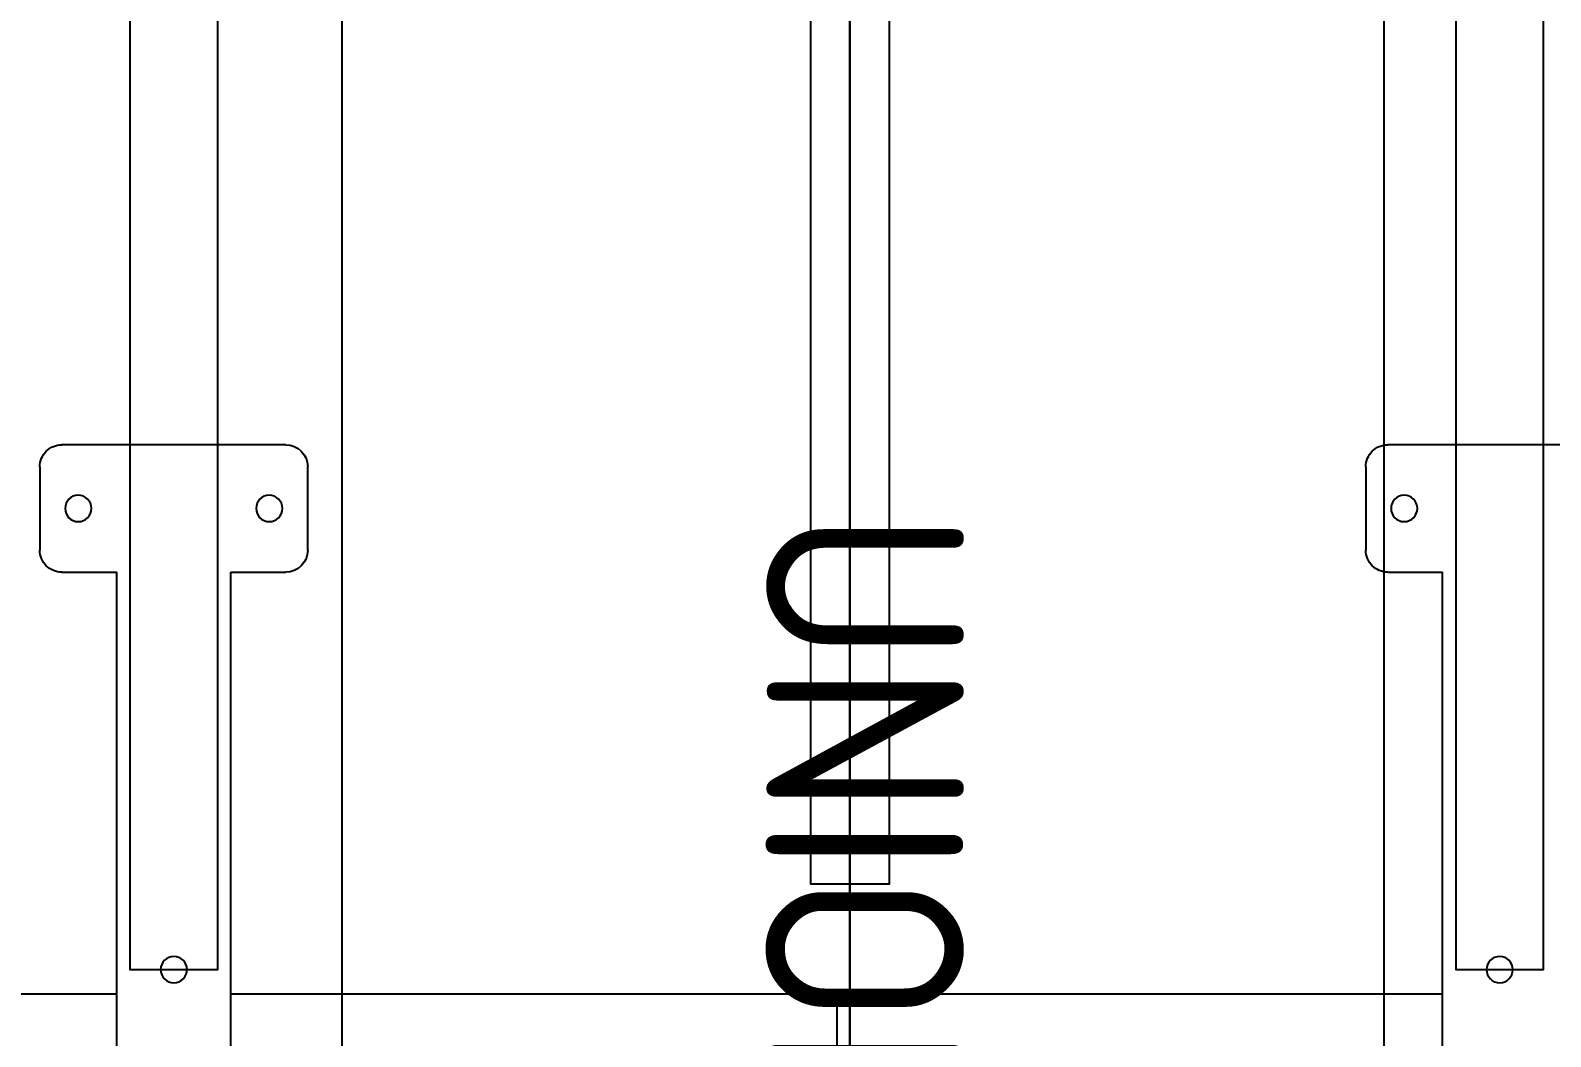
# Model space of a CAD drawing. Header units: millimetres. Extents: x 151130 to 215929, y 2134 to 34533.
# Drawn here: x 170288.4 to 170634.6, y 8936.5 to 9165.6 of the extents above; entities that cross this region are included whole.
import ezdxf

# ---------------------------------------------------------------- set-up
doc = ezdxf.new("R2010")
doc.units = ezdxf.units.MM
for name, color, linetype in [('2D', 7, 'Continuous'), ('MUEBLES', 8, 'Continuous'), ('OH CUBIERTA', 3, 'Continuous'), ('OH!-Furniture', 7, 'Continuous')]:
    doc.layers.add(name, color=color, linetype=linetype)
doc.styles.get("Standard").update_dxf_attribs({"font": 'isocp2.shx'})

# ---------------------------------------------------------------- blocks, each defined once
blk = doc.blocks.new('CUR25.15070')
at = {"layer": 'OH CUBIERTA'}
blk.add_lwpolyline([(0, 0), (0, 700), (1500, 700), (1500, 0)], close=True, dxfattribs=at)
blk = doc.blocks.new('SP.LI.5LCD.140R')
at = {"layer": '2D'}
for p, q in [((-150, 176.5), (-150, 125.5)), ((121, 138), (-121, 138)), ((-121, 125.5), (-121, 138)), ((-25, -138), (-25, 138)), ((-145, 120.5), (-126, 120.5)), ((-25, 0), (25, 0)), ((-126, -120.5), (-145, -120.5)), ((-150, -125.5), (-150, -176.5)), ((-121, -138), (-121, -125.5)), ((121, -138), (-121, -138)), ((121, -164), (-121, -164)), ((-121, -176.5), (-121, -164)), ((-25, -533), (-25, -164)), ((-145, -181.5), (-126, -181.5))]:
    blk.add_line(p, q, dxfattribs=at)
at = {"layer": '2D', "extrusion": (0, 0, -1)}
for centre, major_axis, start_param, end_param in [((-30.5, 151), (-2.12, 2.12), 0.785398, 7.068583), ((-135.5, 129.25), (-2.12, 2.12), 0.785398, 7.068583), ((-145, 125.5), (3.54, 3.54), 2.356194, 3.926991), ((-126, 125.5), (-3.54, 3.54), 2.356194, 3.926991), ((-145, -125.5), (-3.54, 3.54), 5.497787, 7.068583), ((-126, -125.5), (3.54, 3.54), -0.785398, 0.785398), ((-135.5, -129.25), (-2.12, 2.12), 0.785398, 7.068583), ((-30.5, -151), (-2.12, 2.12), 0.785398, 7.068583), ((-135.5, -172.75), (-2.12, 2.12), 0.785398, 7.068583), ((-145, -176.5), (3.54, 3.54), 2.356194, 3.926991), ((-126, -176.5), (-3.54, 3.54), 2.356194, 3.926991)]:
    blk.add_ellipse(centre, major_axis=major_axis, ratio=1, start_param=start_param, end_param=end_param, dxfattribs=at)
blk = doc.blocks.new('UNION 700')
at = {"layer": 'OH!-Furniture', "color": 4}
blk.add_lwpolyline([(-850.66, 201.37), (-150.66, 201.37), (-150.66, 438.74), (-850.66, 438.74)], close=True, dxfattribs=at)
at = {"layer": 'OH!-Furniture', "color": 4, "insert": (-635.78, 342.85), "char_height": 45, "attachment_point": 1}
blk.add_mtext_dynamic_manual_height_columns('{\\C1;UNION 700}', width=627.7096, gutter_width=12.5, heights=[0], dxfattribs=at)
blk = doc.blocks.new('B6')
at = {"color": 5}
blk.add_lwpolyline([(85, 666), (1485, 666), (1485, 684), (85, 684)], close=True, dxfattribs=at)
at = {"layer": 'MUEBLES'}
for points in [[(90.5, 813), (1504.5, 813), (1504.5, 833), (90.5, 833)], [(90.5, 511), (1504.5, 511), (1504.5, 531), (90.5, 531)]]:
    blk.add_lwpolyline(points, close=True, dxfattribs=at)
blk.add_blockref('SP.LI.5LCD.140R', (1535, 672))
at = {"layer": 'OH CUBIERTA'}
for p in [(35, 675), (35, -25)]:
    blk.add_blockref('CUR25.15070', p, dxfattribs=at)
at = {"layer": 'OH!-Furniture'}
blk.add_blockref('UNION 700', (2035.66, 357.94), dxfattribs=at)

msp = doc.modelspace()

# ---------------------------------------------------------------- block references
at = {"color": 5, "rotation": 270}
msp.add_blockref('B6', (169800.03, 10456.29), dxfattribs=at)

doc.saveas('drawing.dxf')
